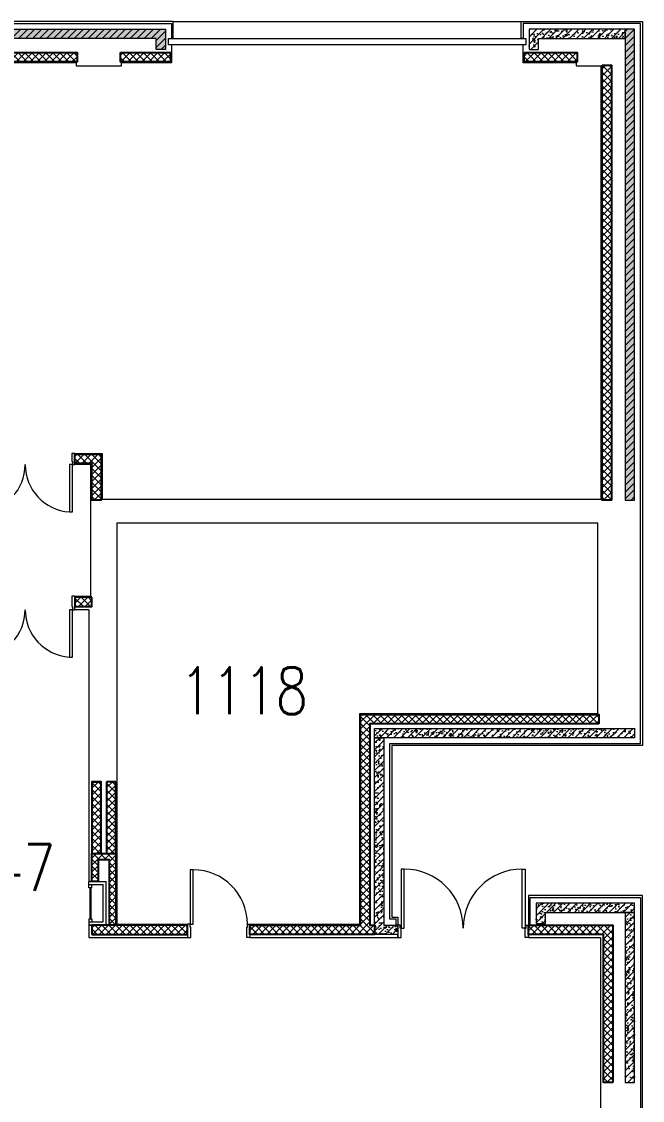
# Model space of a CAD drawing. Header units: inches. Extents: x 13084 to 220150, y 6494 to 167180.
# Drawn here: x 204373 to 214365, y 147217 to 164580 of the extents above; entities that cross this region are included whole.
import ezdxf
from ezdxf.enums import TextEntityAlignment as Align

# ---------------------------------------------------------------- set-up
doc = ezdxf.new("R2010")
doc.units = ezdxf.units.IN
doc.header["$MEASUREMENT"] = 0
for name, color, linetype, lineweight in [('Ground Floor$0$A-G2-G-Building-Elements-Below', 7, 'Continuous', 13), ('Ground Floor$0$A-G250-G-Walls-Precast-Concrete', 7, 'Continuous', 15), ('Ground Floor$0$A-G250-M-Walls-Blockwork', 7, 'Continuous', 25), ('Ground Floor$0$A-G250-M-Walls-Louvred', 7, 'Continuous', 9), ('Ground Floor$0$A-G252-H-Internal-Walls', 251, 'Continuous', 9), ('Ground Floor$0$A-G262-H-Precast-Panel', 251, 'Continuous', 5), ('Ground Floor$0$A-G312-M-Wall-Cladding-Panel', 7, 'Continuous', 9), ('Ground Floor$0$A-G312-M-Wall-Finish-Plaster', 7, 'Continuous', 15), ('Ground Floor$0$A-G322-M-Door', 251, 'Continuous', 15), ('Ground Floor$0$A-G572-Fire-Hose-Cabinet', 251, 'Continuous', 15), ('Ground Floor$0$Z-Z001-S-Room-Name-Identification-250', 7, 'Continuous', 15)]:
    doc.layers.add(name, color=color, linetype=linetype, lineweight=lineweight)
doc.styles.add('Ground Floor$0$Tag-RomanS', font='romans.shx', dxfattribs={"width": 0.8})
pattern_1 = [(45, (31615.24, 164129.57), (-56.1266, 56.1266), []), (135, (31615.24, 164129.57), (-56.1266, -56.1266), [])]
pattern_2 = [(50, (31615.24, 164129.57), (182.18467, -15.93909), [19.05, -209.55]), (355, (31615.24, 164129.57), (-35.24283, 191.05664), [15.24, -167.64]), (100.451, (31630.42, 164128.24), (146.9425, 175.11669), [16.19, -178.09]), (46.1842, (31615.24, 164180.37), (271.07904, -42.04233), [28.575, -314.325]), (96.6356, (31637.83, 164176.87), (237.40423, 247.42556), [24.285, -267.135]), (351.184, (31615.24, 164180.37), (237.4046, 247.4251), [22.86, -251.46]), (21, (31640.64, 164167.67), (151.61488, -102.26552), [19.05, -209.55]), (326, (31640.64, 164167.67), (61.80203, 184.18797), [15.24, -167.64]), (71.4514, (31653.27, 164159.15), (213.41649, 81.92286), [16.19, -178.09]), (37.5, (31615.24, 164129.57), (3.088603, 84.55504), [0, -165.608, 0, -170.18, 0, -168.275]), (7.5, (31615.24, 164129.57), (66.819663, 100.180575), [0, -97.028, 0, -161.798, 0, -64.135]), (327.5, (31558.6, 164129.57), (135.590595, -5.728744), [0, -63.5, 0, -198.12, 0, -262.89]), (317.5, (31533.2, 164129.57), (148.12918, 25.42649), [0, -82.55, 0, -131.572, 0, -186.69])]
pattern_3 = [(45, (31615.24, 164129.57), (-56.1266, 56.1266), [])]

# ---------------------------------------------------------------- blocks, each defined once
blk = doc.blocks.new('Ground Floor$0$Plant Room Door 1600-215')
at = {"layer": 'Ground Floor$0$A-G322-M-Door'}
for points in [[(-1562, 977), (-1612, 977), (-1612, 215), (-1562, 215), (-1562, 977)], [(-138, 977), (-88, 977), (-88, 215), (-138, 215), (-138, 977)], [(-100, 165), (-88, 165), (-88, 215), (-50, 215), (-50, 0), (-100, 0)]]:
    blk.add_lwpolyline(points, close=True, dxfattribs=at)
at = {"layer": 'Ground Floor$0$A-G322-M-Door', "elevation": 0}
blk.add_lwpolyline([(-1600, 165), (-1612, 165), (-1612, 215), (-1650, 215), (-1650, 0), (-1600, 0)], close=True, dxfattribs=at)
at = {"layer": 'Ground Floor$0$A-G322-M-Door'}
for centre, start, end in [((-1615, 214), 0.0901, 86.0243), ((-85, 214), 93.9757, 179.9099)]:
    blk.add_arc(centre, 765, start, end, dxfattribs=at)
blk = doc.blocks.new('Ground Floor$0$Plant Room Door 1600-180')
at = {"layer": 'Ground Floor$0$A-G322-M-Door'}
for points in [[(-1562, 180), (-1562, 942), (-1612, 942), (-1612, 180)], [(-138, 180), (-138, 942), (-88, 942), (-88, 180)], [(-1600, 130), (-1612, 130), (-1612, 180), (-1650, 180), (-1650, 0), (-1600, 0)], [(-100, 130), (-88, 130), (-88, 180), (-50, 180), (-50, 0), (-100, 0)]]:
    blk.add_lwpolyline(points, close=True, dxfattribs=at)
for centre, start, end in [((-1615, 179), 0.0901, 86.0243), ((-85, 179), 93.9757, 179.9099)]:
    blk.add_arc(centre, 765, start, end, dxfattribs=at)
blk = doc.blocks.new('Ground Floor$0$tag-roomname')
at = {"lineweight": 18, "ltscale": 0.01, "style": 'Ground Floor$0$Tag-RomanS', "width": 0.8}
blk.add_attdef('ROOM_NO_2', text='', height=3, dxfattribs=at).set_placement((0, 1.612), align=Align.MIDDLE_CENTER)
at = {"linetype": 'ByBlock', "lineweight": 13, "ltscale": 0.01, "style": 'Ground Floor$0$Tag-RomanS', "width": 0.8, "flags": 1}
for tag, p in [('ROOM_NAME_1', (0, -2.288)), ('AREA', (0, -5.744))]:
    blk.add_attdef(tag, text='', height=2.8, dxfattribs=at).set_placement(p, align=Align.MIDDLE_CENTER)
blk = doc.blocks.new('Ground Floor$0$FHC')
at = {"ltscale": 0.2}
for p, q in [((700, 280), (0, 280)), ((0, 0), (0, 280)), ((650, 230), (50, 230)), ((50, 0), (50, 230)), ((650, 0), (650, 230)), ((700, 0), (700, 280)), ((50, 0), (0, 0)), ((100, 50), (50, 50)), ((50, 0), (50, 50)), ((100, 0), (50, 0)), ((100, 50), (100, 0)), ((100, 35), (600, 35)), ((100, 15), (600, 15)), ((600, 0), (600, 50)), ((600, 50), (650, 50)), ((600, 0), (650, 0)), ((650, 0), (650, 50)), ((650, 0), (700, 0))]:
    blk.add_line(p, q, dxfattribs=at)

msp = doc.modelspace()

# ---------------------------------------------------------------- hatches: boundary and pattern name
at = {"layer": 'Ground Floor$0$A-G252-H-Internal-Walls'}
h = msp.add_hatch(dxfattribs=at)
h.set_pattern_fill('ANSI37', color=256, scale=25, style=0)
h.set_pattern_definition(pattern_1)
h.paths.add_polyline_path([(198465, 164080), (205265, 164080), (205265, 163930), (198465, 163930)])
h = msp.add_hatch(dxfattribs=at)
h.set_pattern_fill('ANSI37', color=256, scale=25, style=0)
h.set_pattern_definition(pattern_1)
h.paths.add_polyline_path([(205965, 164080), (206770, 164080), (206770, 163930), (205965, 163930)])
h = msp.add_hatch(dxfattribs=at)
h.set_pattern_fill('ANSI37', color=256, scale=25, style=0)
h.set_pattern_definition(pattern_1)
h.paths.add_polyline_path([(212460, 164080), (213315, 164080), (213315, 163930), (212460, 163930)])
h = msp.add_hatch(dxfattribs=at)
h.set_pattern_fill('ANSI37', color=256, scale=25, style=0)
h.set_pattern_definition(pattern_1)
h.paths.add_polyline_path([(213865, 163880), (213715, 163880), (213715, 156880), (213865, 156880)])
h = msp.add_hatch(dxfattribs=at)
h.set_pattern_fill('ANSI37', color=256, scale=25, style=0)
h.set_pattern_definition(pattern_1)
h.paths.add_polyline_path([(205505, 156880), (205655, 156880), (205655, 157615), (205230, 157615), (205230, 157465), (205505, 157465)])
h = msp.add_hatch(dxfattribs=at)
h.set_pattern_fill('ANSI37', color=256, scale=25, style=0)
h.set_pattern_definition(pattern_1)
h.paths.add_polyline_path([(205230, 155315), (205230, 155165), (205505, 155165), (205505, 155315)])
h = msp.add_hatch(dxfattribs=at)
h.set_pattern_fill('ANSI37', color=256, scale=25, style=0)
h.set_pattern_definition(pattern_1)
h.paths.add_polyline_path([(213665, 153430), (209830, 153430), (209830, 150040), (208046, 150040), (208046, 149890), (210055, 149890), (210055, 150040), (209980, 150040), (209980, 153280), (213665, 153280)])
h = msp.add_hatch(dxfattribs=at)
h.set_pattern_fill('ANSI37', color=256, scale=25, style=0)
h.set_pattern_definition(pattern_1)
h.paths.add_polyline_path([(205655, 152345), (205505, 152345), (205505, 151190), (205655, 151190)])
h = msp.add_hatch(dxfattribs=at)
h.set_pattern_fill('ANSI37', color=256, scale=25, style=0)
h.set_pattern_definition(pattern_1)
h.paths.add_polyline_path([(205890, 152345), (205740, 152345), (205740, 151190), (205890, 151190)])
h = msp.add_hatch(dxfattribs=at)
h.set_pattern_fill('ANSI37', color=256, scale=25, style=0)
h.set_pattern_definition(pattern_1)
h.paths.add_polyline_path([(205890, 151190), (205505, 151190), (205505, 150740), (205605, 150740), (205605, 151090), (205788, 151090), (205788, 150040), (205890, 150040)])
h = msp.add_hatch(dxfattribs=at)
h.set_pattern_fill('ANSI37', color=256, scale=25, style=0)
h.set_pattern_definition(pattern_1)
h.paths.add_polyline_path([(207046, 150040), (205900, 150040), (205798, 150040), (205735, 150040), (205735, 150040), (205505, 150040), (205505, 149890), (207046, 149890)])
h = msp.add_hatch(dxfattribs=at)
h.set_pattern_fill('ANSI37', color=256, scale=25, style=0)
h.set_pattern_definition(pattern_1)
h.paths.add_polyline_path([(213890, 150040), (212530, 150040), (212530, 149890), (213740, 149890), (213740, 147505), (213890, 147505)])
at = {"layer": 'Ground Floor$0$A-G262-H-Precast-Panel'}
h = msp.add_hatch(dxfattribs=at)
h.set_pattern_fill('AR-CONC', color=256, style=0)
h.set_pattern_definition(pattern_2)
h.paths.add_polyline_path([(206690, 164455), (194675, 164455), (194675, 164305), (206540, 164305), (206540, 164130), (206690, 164130)])
h = msp.add_hatch(dxfattribs=at)
h.set_pattern_fill('ANSI31', color=256, scale=25, style=0)
h.set_pattern_definition(pattern_3)
h.paths.add_polyline_path([(206690, 164455), (194675, 164455), (194675, 164305), (206540, 164305), (206540, 164130), (206690, 164130)])
h = msp.add_hatch(dxfattribs=at)
h.set_pattern_fill('ANSI31', color=256, scale=25, style=0)
h.set_pattern_definition(pattern_3)
h.paths.add_polyline_path([(214090, 164305), (214090, 164455), (212540, 164455), (212540, 164130), (212690, 164130), (212690, 164305)])
h = msp.add_hatch(dxfattribs=at)
h.set_pattern_fill('AR-CONC', color=256, style=0)
h.set_pattern_definition(pattern_2)
h.paths.add_polyline_path([(214090, 164305), (214090, 164455), (212540, 164455), (212540, 164130), (212690, 164130), (212690, 164305)])
h = msp.add_hatch(dxfattribs=at)
h.set_pattern_fill('AR-CONC', color=256, scale=25, style=0)
h.set_pattern_definition([(50, (31615.2, 164129.6), (4554.62, -398.48), [476.25, -5238.75]), (355, (31615.2, 164129.6), (-881.07, 4776.42), [381, -4191]), (100.451, (31995, 164096.4), (3673.56, 4377.92), [404.75, -4452.25]), (46.1842, (31615, 165399.6), (6776.98, -1051.06), [714.37, -7858.12]), (96.6356, (32180, 165312), (5935.1, 6185.64), [607.12, -6678.38]), (351.184, (31615, 165399.6), (5935.12, 6185.63), [571.5, -6286.5]), (21, (32250.2, 165082), (3790.37, -2556.64), [476.25, -5238.75]), (326, (32250.2, 165082), (1545.05, 4604.7), [381, -4191]), (71.4514, (32566, 164869), (5335.41, 2048.07), [404.75, -4452.25]), (37.5, (31615.2, 164129.6), (77.215, 2113.876), [0, -4140.2, 0, -4254.5, 0, -4206.875]), (7.5, (31615.2, 164129.6), (1670.492, 2504.514), [0, -2425.7, 0, -4044.95, 0, -1603.375]), (327.5, (30199.2, 164129.6), (3389.765, -143.219), [0, -1587.5, 0, -4953, 0, -6572.25]), (317.5, (29564.2, 164129.6), (3703.23, 635.66), [0, -2063.75, 0, -3289.3, 0, -4667.25])])
h.paths.add_polyline_path([(214090, 164455), (214090, 156830), (214240, 156830), (214240, 164455)])
h = msp.add_hatch(dxfattribs=at)
h.set_pattern_fill('AR-CONC', color=256, style=0)
h.set_pattern_definition(pattern_2)
h.paths.add_polyline_path([(214240, 164455), (214090, 164455), (214090, 156880), (214240, 156880)])
h = msp.add_hatch(dxfattribs=at)
h.set_pattern_fill('ANSI31', color=256, scale=25, style=0)
h.set_pattern_definition(pattern_3)
h.paths.add_polyline_path([(214240, 164455), (214090, 164455), (214090, 156880), (214240, 156880)])
h = msp.add_hatch(dxfattribs=at)
h.set_pattern_fill('AR-CONC', color=256, style=0)
h.set_pattern_definition(pattern_2)
h.paths.add_polyline_path([(210055, 153205), (214240, 153205), (214240, 153055), (210055, 153055)])
h = msp.add_hatch(dxfattribs=at)
h.set_pattern_fill('ANSI31', color=256, scale=25, style=0)
h.set_pattern_definition(pattern_3)
h.paths.add_polyline_path([(210055, 153205), (214240, 153205), (214240, 153055), (210055, 153055)])
h = msp.add_hatch(dxfattribs=at)
h.set_pattern_fill('AR-CONC', color=256, style=0)
h.set_pattern_definition(pattern_2)
h.paths.add_polyline_path([(210430, 149890), (210055, 149890), (210055, 153055), (210205, 153055), (210205, 150040), (210430, 150040)])
h = msp.add_hatch(dxfattribs=at)
h.set_pattern_fill('ANSI31', color=256, scale=25, style=0)
h.set_pattern_definition(pattern_3)
h.paths.add_polyline_path([(210430, 149890), (210055, 149890), (210055, 153055), (210205, 153055), (210205, 150040), (210430, 150040)])
h = msp.add_hatch(dxfattribs=at)
h.set_pattern_fill('AR-CONC', color=256, style=0)
h.set_pattern_definition(pattern_2)
h.paths.add_polyline_path([(214240, 150240), (214240, 150390), (212655, 150390), (212655, 150065), (212805, 150065), (212805, 150240)])
h = msp.add_hatch(dxfattribs=at)
h.set_pattern_fill('ANSI31', color=256, scale=25, style=0)
h.set_pattern_definition(pattern_3)
h.paths.add_polyline_path([(214240, 150240), (214240, 150390), (212655, 150390), (212655, 150065), (212805, 150065), (212805, 150240)])
h = msp.add_hatch(dxfattribs=at)
h.set_pattern_fill('AR-CONC', color=256, style=0)
h.set_pattern_definition(pattern_2)
h.paths.add_polyline_path([(214240, 150240), (214090, 150240), (214090, 147505), (214240, 147505)])
h = msp.add_hatch(dxfattribs=at)
h.set_pattern_fill('ANSI31', color=256, scale=25, style=0)
h.set_pattern_definition(pattern_3)
h.paths.add_polyline_path([(214240, 150240), (214090, 150240), (214090, 147505), (214240, 147505)])

# ---------------------------------------------------------------- linework, layer by layer
at = {"layer": 'Ground Floor$0$A-G2-G-Building-Elements-Below'}
msp.add_line((206815, 164580), (212415, 164580), dxfattribs=at)
at = {"layer": 'Ground Floor$0$A-G250-G-Walls-Precast-Concrete'}
for points in [[(206690, 164130), (206540, 164130), (206540, 164305), (185440, 164305), (185440, 164130), (185290, 164130), (185290, 164455), (206690, 164455), (206690, 164130)], [(214090, 164305), (214090, 164455), (212540, 164455), (212540, 164130), (212690, 164130), (212690, 164305), (214090, 164305)], [(210430, 149890), (210055, 149890), (210055, 153055), (210205, 153055), (210205, 150040), (210430, 150040), (210430, 149890)], [(214240, 150240), (214090, 150240), (214090, 147505), (214240, 147505), (214240, 150240)]]:
    msp.add_lwpolyline(points, dxfattribs=at)
for points in [[(214240, 156880), (214240, 164455), (214090, 164455), (214090, 156880)], [(210055, 153205), (214240, 153205), (214240, 153055), (210055, 153055), (210055, 153205)], [(214240, 150240), (214240, 150390), (212655, 150390), (212655, 150065), (212805, 150065), (212805, 150240), (214240, 150240)]]:
    msp.add_lwpolyline(points, close=True, dxfattribs=at)
at = {"layer": 'Ground Floor$0$A-G250-M-Walls-Blockwork'}
for p, q in [((205890, 152345), (205740, 152345)), ((205740, 152345), (205740, 151190)), ((205890, 151190), (205890, 152345)), ((205505, 150040), (205505, 149890)), ((207046, 150040), (205505, 150040)), ((207046, 149890), (207046, 150040)), ((205505, 149890), (207046, 149890))]:
    msp.add_line(p, q, dxfattribs=at)
for points in [[(198465, 164080), (205265, 164080), (205265, 163930), (198465, 163930)], [(205965, 164080), (206770, 164080), (206770, 163930), (205965, 163930)], [(212460, 164080), (213315, 164080), (213315, 163930), (212460, 163930)], [(213715, 163880), (213865, 163880), (213865, 156880), (213715, 156880)], [(205230, 157465), (205230, 157615), (205655, 157615), (205655, 156880), (205505, 156880), (205505, 157465)]]:
    msp.add_lwpolyline(points, close=True, dxfattribs=at)
at = {"layer": 'Ground Floor$0$A-G250-M-Walls-Blockwork', "elevation": 0}
for points in [[(205505, 155315), (205230, 155315), (205230, 155165), (205505, 155165), (205505, 155315)], [(205890, 150040), (205788, 150040), (205788, 151090), (205605, 151090), (205605, 150740), (205505, 150740), (205505, 151190), (205890, 151190), (205890, 150040)]]:
    msp.add_lwpolyline(points, dxfattribs=at)
at = {"layer": 'Ground Floor$0$A-G250-M-Walls-Blockwork'}
for points in [[(213665, 153280), (209980, 153280), (209980, 150040), (210055, 150040), (210055, 149890), (208046, 149890), (208046, 150040), (209830, 150040), (209830, 153430), (213665, 153430), (213665, 153280)], [(205505, 152345), (205655, 152345)], [(205655, 151190), (205655, 152345), (205505, 152345), (205505, 151190)]]:
    msp.add_lwpolyline(points, dxfattribs=at)
at = {"layer": 'Ground Floor$0$A-G250-M-Walls-Blockwork', "elevation": 0}
msp.add_lwpolyline([(213890, 147505), (213740, 147505), (213740, 149890), (212530, 149890), (212530, 150040), (213890, 150040)], close=True, dxfattribs=at)
at = {"layer": 'Ground Floor$0$A-G250-M-Walls-Louvred'}
msp.add_lwpolyline([(212490, 164305), (212490, 164205), (206740, 164205), (206740, 164305)], close=True, dxfattribs=at)
at = {"layer": 'Ground Floor$0$A-G312-M-Wall-Cladding-Panel'}
for p, q in [((214365, 150515), (212530, 150515)), ((212530, 150515), (212530, 150040)), ((212560, 150040), (212560, 150485)), ((212560, 150485), (214335, 150485)), ((214335, 150485), (214335, 133810)), ((214365, 133780), (214365, 150515)), ((212530, 150040), (212560, 150040))]:
    msp.add_line(p, q, dxfattribs=at)
msp.add_lwpolyline([(206815, 164305), (206815, 164580), (185165, 164580), (185165, 164230), (185195, 164230), (185195, 164550), (206785, 164550), (206785, 164305)], close=True, dxfattribs=at)
msp.add_lwpolyline([(212415, 164580), (214365, 164580), (214365, 152930), (210330, 152930), (210330, 150165), (210430, 150165), (210430, 150040), (210400, 150040), (210400, 150135), (210300, 150135), (210300, 152960), (214335, 152960), (214335, 164550), (212445, 164550), (212445, 164305), (212415, 164305), (212415, 164580)], dxfattribs=at)
at = {"layer": 'Ground Floor$0$A-G312-M-Wall-Finish-Plaster'}
for p, q in [((213700, 156895), (213700, 163865)), ((205230, 157630), (205670, 157630)), ((205230, 157615), (205230, 157630)), ((205265, 157630, 0), (205515, 157630, 0)), ((205670, 157630), (205670, 156895)), ((205230, 157450), (205230, 157465)), ((205670, 156895), (213700, 156895)), ((205905, 156515, 0), (205905, 150055, 0)), ((205905, 156515, 0), (213650, 156515, 0)), ((213650, 153445), (213650, 156515)), ((205230, 155315), (205230, 155330)), ((205230, 155115), (205230, 155165)), ((205455, 155115, 0), (205230, 155115)), ((205455, 155115), (205455, 150740, 0)), ((209815, 150055), (209815, 153445)), ((209815, 153445), (213650, 153445)), ((205505, 150740, 0), (205455, 150740, 0)), ((205455, 150040, 0), (205455, 149840, 0)), ((205455, 150040, 0), (205505, 150040)), ((205505, 150040), (205455, 150040, 0)), ((205905, 150055, 0), (207046, 150055, 0)), ((207046, 150055), (207046, 150040)), ((208046, 150055, 0), (208046, 149840, 0)), ((208046, 150055), (209815, 150055)), ((205455, 149840, 0), (207046, 149840)), ((207046, 149890), (207046, 149840)), ((208046, 149840, 0), (210430, 149840)), ((210430, 149840), (210430, 149890)), ((212530, 149840), (212530, 149890, 0)), ((212530, 149840), (213690, 149840)), ((213690, 149840), (213690, 146930))]:
    msp.add_line(p, q, dxfattribs=at)
for points in [[(206785, 164205), (206785, 163915), (205980, 163915)], [(213300, 163915), (212445, 163915), (212445, 164205)], [(205250, 163915), (198480, 163915)], [(213300, 163915), (213300, 163865), (213700, 163865)]]:
    msp.add_lwpolyline(points, dxfattribs=at)
at = {"layer": 'Ground Floor$0$A-G312-M-Wall-Finish-Plaster', "elevation": 0}
for points in [[(205250, 163915), (205250, 163865), (205980, 163865), (205980, 163915)], [(205230, 155330), (205490, 155330), (205490, 157450), (205230, 157450)]]:
    msp.add_lwpolyline(points, dxfattribs=at)
at = {"layer": 'Ground Floor$0$A-G322-M-Door', "elevation": 0}
for points in [[(207134, 150929), (207084, 150929), (207084, 150055), (207134, 150055)], [(207096, 150005), (207084, 150005), (207084, 150055), (207046, 150055), (207046, 149840), (207096, 149840)], [(207996, 150005), (208008, 150005), (208008, 150055), (208046, 150055), (208046, 149840), (207996, 149840)], [(210480, 149990), (210468, 149990), (210468, 150040), (210430, 150040), (210430, 149840), (210480, 149840)]]:
    msp.add_lwpolyline(points, close=True, dxfattribs=at)
at = {"layer": 'Ground Floor$0$A-G322-M-Door'}
for points in [[(210530, 149990), (210530, 150940), (210480, 150940), (210480, 149990)], [(212430, 149990), (212430, 150940), (212480, 150940), (212480, 149990)], [(212480, 149990), (212492, 149990), (212492, 150040), (212530, 150040), (212530, 149840), (212480, 149840)]]:
    msp.add_lwpolyline(points, close=True, dxfattribs=at)
for centre, radius, start, end in [((207134, 150055, 0), 874, 0, 90), ((210530, 149990), 950, 0, 90), ((212430, 149990), 950, 90, 180)]:
    msp.add_arc(centre, radius, start, end, dxfattribs=at)

# ---------------------------------------------------------------- block references
at = {"layer": 'Ground Floor$0$A-G322-M-Door', "rotation": 180}
msp.add_blockref('Ground Floor$0$Plant Room Door 1600-180', (203580, 157630), dxfattribs=at)
at = {"layer": 'Ground Floor$0$A-G322-M-Door', "ltscale": 0.02, "rotation": 180}
msp.add_blockref('Ground Floor$0$Plant Room Door 1600-215', (203580, 155330), dxfattribs=at)
at = {"layer": 'Ground Floor$0$A-G572-Fire-Hose-Cabinet', "rotation": 270}
msp.add_blockref('Ground Floor$0$FHC', (205455, 150740, 0), dxfattribs=at)
at = {"layer": 'Ground Floor$0$Z-Z001-S-Room-Name-Identification-250'}
ref = msp.add_blockref('Ground Floor$0$tag-roomname', (207951, 153408), dxfattribs=dict(at, xscale=250, yscale=250, zscale=250))
ref.add_attrib('ROOM_NO_2', '1118', dxfattribs={"layer": '0', "lineweight": 18, "ltscale": 0.01, "height": 750, "style": 'Ground Floor$0$Tag-RomanS', "width": 0.8}).set_placement((207951, 153811), align=Align.MIDDLE_CENTER)
ref = msp.add_blockref('Ground Floor$0$tag-roomname', (203889, 150563, 0), dxfattribs=dict(at, xscale=250, yscale=250, zscale=250))
ref.add_attrib('ROOM_NO_2', '1247', dxfattribs={"layer": '0', "lineweight": 18, "ltscale": 0.01, "height": 750, "style": 'Ground Floor$0$Tag-RomanS', "width": 0.8}).set_placement((203889, 150966, 0), align=Align.MIDDLE_CENTER)

doc.saveas('drawing.dxf')
